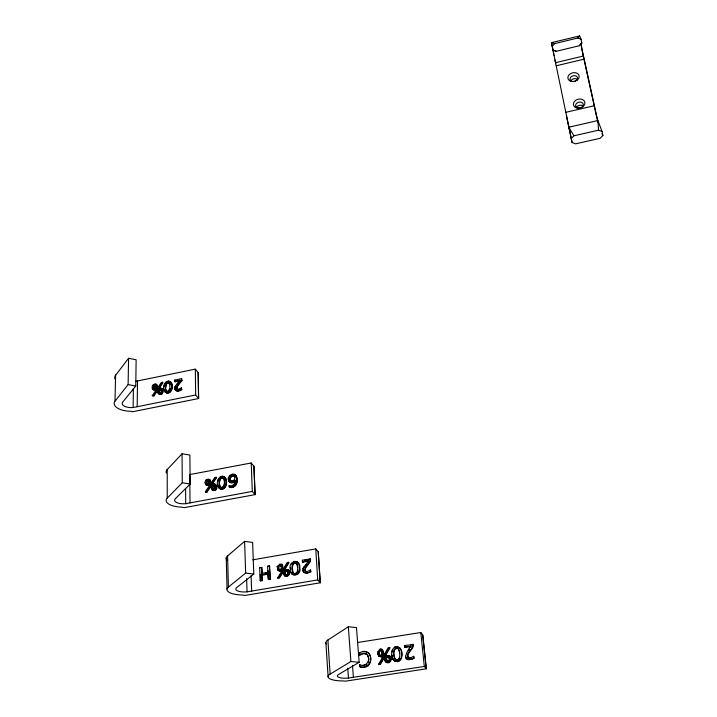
<?xml version="1.0" encoding="UTF-8"?>
<svg xmlns="http://www.w3.org/2000/svg" width="717" height="717" viewBox="0 0 717 717"><rect width="100%" height="100%" fill="white"/><g stroke="black" fill="none" stroke-linecap="round" stroke-linejoin="round"><path stroke-width="1.08" d="M290.286 568.895C288.135 560.479 300.638 558.597 299.823 567.721C301.982 576.127 289.462 578.001 290.286 568.895L290.681 569.316L290.286 567.389M379.051 654.191L379.786 655.338L378.854 651.995L379.544 650.561L380.87 650.364L382.134 651.968L382.071 654.979L381.408 650.821L381.749 651.188M379.392 654.558L379.427 651.502L381.211 650.74L380.87 650.364M389.367 659.801L388.784 656.871L386.902 656.602L386.221 658.045L386.822 661.038L388.363 661.934L389.698 660.169L389.367 659.801L388.031 661.567L386.822 661.038M137.189 406.709L137.521 380.96M128.576 358.276L128.119 384.581L114.397 402.004A16.984 7.869 0.2 0 0 128.881 411.208L131.489 411.271L132.036 411.845L198.654 398.527L195.669 394.977L133.129 407.525A8.936 4.141 0.2 0 1 124.408 406.18A8.936 4.141 0.2 0 1 122.777 401.995L135.773 386.033L136.131 359.791L128.576 358.276L114.998 376.067A16.787 8.057 0.5 0 0 115.025 378.961M133.129 407.525L133.407 388.497M293.934 573.475C298.98 574.039 298.2 565.856 296.264 563.042L297.071 564.01C291.747 558.812 290.053 571.727 294.337 573.896L293.441 573.134L293.845 573.546M295.78 562.693L296.175 563.114C291.281 562.486 292.106 570.149 293.423 573.017L293.029 572.596M115.007 400.955L115.598 375M229.153 486.96C235.705 488.501 238.886 479.825 235.49 475.219C239.559 479.601 236.368 489.048 229.583 487.426L229.117 485.561C232.631 486.942 235.741 483.715 234.997 480.22L235.293 482.864L234.862 482.389M410.321 657.991L410.635 658.358L409.515 658.358L408.305 657.606L410.321 657.991L413.664 656.306L414.148 658.358C401.108 663.718 406.037 652.049 410.724 646.232L404.63 647.182L404.469 645.533L413.135 644.601L412.884 647.317L408.063 654.245L408.009 657.247C405.688 652.784 412.185 649.925 412.992 645.874L412.822 644.216M219.841 488.707L219.402 488.241C225.371 490.894 227.952 481.197 224.771 477.37C229.485 481.268 224.493 493.457 218.748 487.605C214.724 483.446 219.76 472.127 225.21 477.845M286.925 570.472L287.75 571.592L287.589 574.371L286.549 575.204L285.509 574.442L285.644 571.619L286.728 570.831L287.813 571.306L286.325 570.409L285.241 571.198L284.963 573.071L286.334 575.554L285.447 574.729M281.127 566.17L281.369 569.352L279.729 570.123L278.492 568.599L278.635 565.794L279.72 565.005L281.539 566.591L280.804 565.471L281.207 565.892M279.729 570.123L278.904 569.02L278.805 567.004L279.487 565.686L280.723 565.489L280.32 565.059M386.194 662.257C381.686 658.941 388.166 651.914 390.774 657.426C392.755 660.572 388.515 664.919 385.863 661.89L386.669 662.607M385.154 660.859L385.495 661.217L384.895 657.91M386.338 662.248C390.093 663.969 392.253 658.439 389.743 656.019L390.075 656.387M223.229 477.827L224.027 478.795C219.832 474.071 217.574 483.876 219.931 486.646C224.313 490.078 225.514 480.91 223.596 478.32M223.659 478.302C218.837 476.455 218.353 485.705 221.186 487.91L220.755 487.443M377.465 653.366C383.532 638.112 386.606 667.186 377.465 653.366L378.827 656.18L378.486 655.813M377.805 653.734L377.536 651.852M379.302 656.53L378.961 656.163C382.69 657.874 384.841 652.38 382.367 649.969L382.708 650.337M164.838 391.59C170.037 395.56 174.043 385.916 170.7 382.161C174.769 385.674 170.763 396.187 165.295 392.109C160.832 388.435 165.986 377.232 171.148 382.681M228.606 480.668L229.377 481.707C225.505 477.925 232.514 471.024 235.92 475.694M214.284 484.817L214.724 485.284L213.558 485.49L212.886 486.718L213.218 489.218L212.483 488.107L212.689 485.517L213.72 484.773L215.467 486.296L214.733 485.176L215.172 485.651M310.165 558.884L309.825 561.384L305.101 567.819L304.716 569.612L305.325 570.992L305.487 568.24L310.21 561.814L310.542 559.314L310.165 558.884L302.377 560.228L302.457 561.743L308.149 560.766C307.324 564.772 300.163 568.043 303.999 572.381L303.228 571.404M170.028 388.426C168.235 367.839 160.796 401.681 170.028 388.426L170.476 388.946M208.262 479.969L208.701 480.444L207.536 480.65L206.863 481.869L207.195 484.351L206.451 483.249L206.666 480.668L207.697 479.924L209.14 480.802L209.463 483.231M169.83 383.64L170.287 384.16C166.667 379.365 163.619 389.896 167.169 391.921L165.959 390.693M395.667 661.603L395.345 661.244C402.389 662.714 403.178 652.04 399.754 648.007C404.397 652.013 401.78 665.34 394.449 660.724L394.771 661.092C388.354 657.319 392.611 641.348 400.077 648.374M212.779 488.752L213.791 489.155L214.795 488.376L215.019 485.83M209.14 480.802L208.701 480.336L208.755 483.509L207.76 484.289L206.747 483.885M284.317 575.016L283.78 571.897C284.156 569.71 287.374 568.581 288.736 570.508L288.342 570.087C292.572 573.224 286.244 579.65 283.905 574.595L283.78 571.897M283.905 574.595C285.698 578.323 290.932 574.254 288.951 571.028L289.354 571.449M277.174 566.475C280.374 581.792 287.714 556.562 277.174 566.475L277.587 566.896M277.909 570.096C280.625 572.13 283.717 568.303 282.328 565.605L282.731 566.027M158.968 392.181L159.685 393.274L158.878 391.383L159.622 389.358L160.725 389.152L161.845 390.568M159.425 392.692L159.676 390.335L160.653 389.636L161.585 389.985L160.725 389.152M153.429 387.888L154.146 388.981L153.429 386.212L154.666 384.841L156.046 385.71L155.186 384.868M153.886 388.408L154.137 386.06L155.643 385.387M159.228 392.755L160.169 393.104L161.119 392.369L161.388 390.048M230.632 480.587L231.833 481.501C226.814 479.476 232.953 471.938 235.077 477.423M231.062 481.062C228.875 478.857 231.896 474.233 234.513 476.464M358.966 655.141L363.08 653.25L366.387 654.038L363.429 653.617L359.325 655.499L358.832 653.42C372.768 643.803 376.022 671.13 360.23 666.971L359.728 664.713C366.073 667.742 371.012 660.196 367.454 655.006L368.825 658.681L368.421 662.338M212.34 489.962L211.345 488.653C212.205 475.183 222.754 493.601 211.891 489.496L212.725 490.24M211.345 488.653L211.793 489.119L211.3 486.18M212.286 489.774C215.369 491.055 217.645 486.655 215.611 484.432M205.125 482.604C204.56 479.467 209.472 477.567 210.565 480.901C212.286 484.351 206.846 487.632 205.322 483.787L205.125 482.604L205.573 483.07M205.322 483.787C206.989 487.148 211.784 483.375 210.117 480.435L210.565 480.901M292.921 574.738L292.518 574.317C299.07 577.346 301.418 566.555 297.913 562.576L298.299 562.997M397.46 648.087L398.329 648.858C392.504 645.237 392.432 657.175 395.712 659.81L395.39 659.452C400.669 661.943 400.301 652.667 398.858 649.88L399.79 652.999M394.915 658.851L395.246 659.219C393.741 656.225 392.405 647.72 397.792 648.464M174.688 388.157L175.181 386.329L179.734 380.279L174.715 381.301L174.715 380.037L181.589 378.639L182.037 380.431L177.717 385.97L176.776 388.309L176.92 389.098L178.524 389.304L181.365 387.852L181.813 389.654C179.707 391.527 174.903 391.876 174.688 388.157L175.701 390.299M175.136 388.677L174.814 387.207M176.472 388.569L177.359 389.627L176.472 388.569L176.427 387.055L181.177 380.736L181.589 378.639M359.871 666.613C367.57 669.015 373.736 660.169 369.219 653.743L369.569 654.11M157.731 391.616C162.383 380.171 166.075 400.229 157.892 392.701L157.731 391.616L158.349 393.212M157.892 392.701C159.783 396.107 164.605 391.294 161.97 388.775M152.363 386.167C150.543 391.554 159.291 390.702 157.373 385.773C156.611 383.174 152.936 383.891 152.363 386.167L152.829 386.687M152.846 389.161C155.168 390.702 157.919 387.619 156.915 385.253L157.373 385.773M410.724 646.232L410.832 647.541L410.518 647.164M387.153 661.406L386.562 658.412L387.234 656.969L388.569 656.781L389.707 659.075L389.376 658.708M308.301 562.056L308.149 560.766M579.533 35.958L551.481 42.644L554.08 55.523M553.811 54.142L553.04 50.056M581.846 43.11L579.345 45.736L556.302 51.274L553.04 50.047L551.481 42.644L554.743 43.585L577.803 38.01L579.569 35.85L581.084 39.247L581.846 43.11L581.084 43.782L582.536 51.732L594.393 105.722A36.719 0.887 78.7 0 0 597.888 120.555L602.065 131.507L602.863 135.558L600.174 138.282L575.545 143.848L572.067 142.531L555.281 61.33M153.689 388.462L154.63 388.811L155.571 388.076L155.589 385.19M378.522 664.363L388.211 647.72L389.672 647.487L390.003 647.863L380.315 664.498L378.522 664.363L379.974 664.139L389.672 647.487M378.863 664.722L380.476 661.952M382.089 659.183L383.165 657.328M384.24 655.481L385.316 653.635M386.391 651.789L387.467 649.943M277.631 577.92L287.221 562.513L288.584 562.28L288.987 562.702L279.397 578.108L277.631 577.92L278.985 577.687L288.584 562.28M280.293 574.711L284.246 568.375M231.403 481.035C234.136 481.564 235.992 477.997 234.092 475.989M205.385 491.808L214.786 477.504L216.068 477.262L216.498 477.737L207.105 492.041L205.385 491.808L206.666 491.575L216.068 477.262M205.833 492.274L207.598 489.594M209.355 486.915L210.529 485.131M212.286 482.442L213.46 480.659M293.549 561.536L293.943 561.967L291.676 564.118L291.281 563.687M152.246 395.694L161.343 382.493L162.553 382.251L163.01 382.77L153.904 395.972L152.246 395.694L153.438 395.452L162.553 382.251M232.72 485.472L233.787 485.597L234.746 484.495L234.316 484.02M182.055 453.762L182.261 482.774L166.514 498.88A17.817 7.17 -1.6 0 0 180.989 507.098L184.242 507.645L255.118 494.631L252.294 491.432L185.73 503.684A9.375 3.773 -1.6 0 1 176.696 502.572A9.375 3.773 -1.6 0 1 175.306 498.772L190.184 484.011L189.88 455.071L182.055 453.762L166.505 470.343A17.602 7.412 -1.4 0 0 166.335 473.005M579.345 45.736L581.075 43.387M379.445 654.971L380.333 655.786L379.992 655.419L381.731 654.612M280.965 568.931L279.926 569.764L278.832 569.298M235.427 480.695C234.28 482.684 230.999 483.715 229.413 481.707L232.084 482.254L234.997 480.22M386.293 655.813L386.624 656.18L385.737 657.041L385.396 656.682M156.091 389.654L155.571 388.076M305.917 564.557L306.302 564.978L304.447 567.084L304.053 566.654M212.635 484.369L213.074 484.844L212.25 485.597L211.811 485.131M253.782 574.066L245.653 573.062L227.54 587.788A18.633 6.417 -3.1 0 0 241.763 594.985L245.097 595.424L320.302 582.769L317.712 579.919L247.06 591.848A9.805 3.379 -3.1 0 1 237.766 590.969A9.805 3.379 -3.1 0 1 236.718 587.573L253.782 574.066L252.635 542.446L244.605 541.353L226.76 556.652A18.4 6.713 -2.9 0 0 226.975 560.228M552.26 46.202L554.743 43.585M572.067 142.531L571.252 138.506L573.905 135.791L598.57 130.18L602.065 131.507M359.154 662.284L350.909 661.513L329.049 674.796A19.61 5.557 -4.6 0 0 342.332 680.908L345.603 681.15L426.292 668.818L424.303 666.443L348.471 678.058A10.316 2.922 -4.6 0 1 339.007 677.431A10.316 2.922 -4.6 0 1 338.63 674.455L359.154 662.284L356.474 627.617L348.337 626.748L326.844 640.729A19.341 5.915 -4.6 0 0 326.387 643.929M159.649 389.295L158.762 389.098M295.153 573.618L296.184 573.842L297.17 572.973L296.775 572.551M303.614 571.96L306.661 573.403L310.972 571.906L310.497 569.943L307.333 571.548L305.478 571.225L305.863 571.646L304.94 570.562M359.325 655.499L359.19 653.787L360.203 653.151L359.844 652.784M181.365 387.852L181.374 389.134L178.309 390.433L176.221 390.389L174.939 389.331M310.497 569.943L310.586 571.476L308.875 572.399L306.276 572.982L304.133 572.408L304.519 572.829M413.664 656.306L413.834 657.991L412.024 658.959L409.246 659.55L406.324 658.367L406.638 658.735M154.11 385.029L156.889 385.011L156.431 384.491M286.71 569.961L285.142 569.952M398.948 647.209L399.27 647.585L394.995 646.788M555.558 62.675L583.423 56.025M556.195 65.794L584.113 59.144M565.749 112.345L594.393 105.722M135.513 381.372L195.329 369.13L198.17 372.634L198.654 398.527M174.715 381.301L175.163 381.829L180.182 380.808L179.734 380.279M255.118 494.631L253.935 466.184L251.237 462.985L189.754 474.573L190.041 502.886M216.498 477.737L214.786 477.504M252.725 559.843L315.767 548.899L318.24 551.776L320.302 582.769M261.714 573.385L267.88 572.327L267.62 566.215L269.458 565.901L270.426 579.3L268.588 579.614L267.934 573.708L261.768 574.765L262.413 580.662L260.146 580.564L259.644 567.586L261.893 567.694L262.135 573.797L261.472 567.272M261.893 567.694L259.644 567.586M269.87 566.322L267.62 566.215M304.707 560.327L306.652 559.986M308.597 559.654L310.542 559.314M302.457 561.743L302.852 562.173L308.525 561.196M265.218 573.277L267.271 572.919M262.189 575.177L268.355 574.129M260.146 580.564L262.413 580.662M267.934 573.708L268.167 579.202L270.426 579.3M357.425 642.54L420.798 632.511L422.788 635.047L426.292 668.818M411.047 644.924L413.135 644.601M411.038 646.609L404.63 647.182M169.427 381.238L169.875 381.767L167.814 381.175M368.359 652.793L368.708 653.16L366.468 652.04L363.214 651.636M297.197 561.868L297.582 562.289L294.544 561.25M362.668 665.439L364.568 665.403L364.209 665.044M396.268 660.205L397.577 660.384L397.254 660.016M162.436 389.295L160.223 388.39M281.718 564.673L282.131 565.095L279.702 564.136M381.901 649.611L382.242 649.987L380.162 649.342M182.261 482.774L190.184 484.011M128.119 384.581L135.773 386.033M224.125 476.733L224.555 477.208L222.566 476.16M553.013 50.145L556.302 51.274M577.803 38.01L581.084 39.247M209.203 479.601L210.027 480.058L209.194 479.306M366.028 653.671L367.803 655.374M359.728 664.713L360.23 666.971M228.947 481.232L229.843 482.183M365.276 664.776L366.539 664.695L366.19 664.336M284.524 575.527L285.357 576.262M277.3 569.164L278.321 570.517M206.666 491.575L207.105 492.041M287.15 574.935L287.553 575.348L287.589 574.371M284.291 570.768L284.694 571.18L284.676 570.311M287.902 572.56L288.297 572.982L288.153 572.014M212.734 489.944L213.182 490.41M207.778 485.077L208.226 485.543M291.192 572.695L292.195 574.03L291.801 573.609M287.911 569.764L288.315 570.185L287.436 569.567M206.702 485.077L207.15 485.543M205.869 484.629L206.702 485.373M206.415 481.403L206.863 481.869M212.483 488.107L212.931 488.573M213.227 489.111L213.666 489.577M208.324 484.038L208.764 484.504L208.755 483.509M208.844 484.674L209.283 485.14M213.809 489.953L214.258 490.419M206.344 482.371L206.792 482.846M211.148 487.461L211.596 487.927M290.743 571.601L291.595 573.107M206.451 483.249L206.899 483.715M207.096 480.175L207.536 480.65M214.795 488.376L215.234 488.842L215.064 487.623M212.447 486.251L212.886 486.718M215.324 489.209L215.772 489.684M206.666 480.668L207.114 481.134M209.651 483.921L210.099 484.387M214.365 488.904L214.804 489.37M214.885 489.55L215.324 490.016M205.788 480.282L206.236 480.757M212.375 487.228L212.815 487.694M209.274 484.342L209.722 484.809M210.314 481.618L210.762 482.084M215.136 486.709L215.575 487.175M213.119 485.024L213.558 485.49M208.988 480.973L209.427 481.448M207.697 479.924L208.145 480.399M212.187 484.71L212.626 485.176M209.095 481.842L209.534 482.317M210.162 482.873L210.61 483.348M212.689 485.517L213.128 485.983M215.7 488.788L216.149 489.254M206.613 479.53L207.052 480.005M216.364 486.484L216.803 486.951M213.729 483.966L214.168 484.432M213.72 484.773L214.159 485.239M216.211 487.748L216.651 488.214M217.816 485.776L219.187 488.071L218.748 487.605M297.376 571.055L297.77 571.476L297.537 570.069M220.155 488.644L220.585 489.111M218.21 486.771L218.649 487.237M216.158 485.284L216.597 485.759M214.786 483.975L215.225 484.441M221.275 487.587L221.714 488.053M219.626 485.992L220.065 486.467M219.931 486.646L220.737 487.605M221.911 488.752L222.351 489.218M217.574 484.62L218.255 486.243M220.988 488.815L221.428 489.281M222.485 487.363L223.435 487.497L222.996 487.022M221.885 487.551L222.324 488.017M222.835 488.465L223.265 488.94M219.411 485.167L219.85 485.642M224.376 487.318L224.806 487.784M223.426 486.547L223.865 487.013L223.776 485.92M217.708 480.668L218.138 481.143M223.65 487.99L224.089 488.456M219.492 479.816L219.931 480.291M302.977 570.741L303.614 571.825M224.995 486.44L225.425 486.915M219.312 480.731L219.752 481.206M218.049 479.53L218.488 480.005M297.277 565.22L297.869 567.246M302.941 568.841L303.336 569.271L303.309 567.801M219.76 479.046L220.2 479.521M225.488 485.418L225.927 485.884M224.215 484.244L224.645 484.719L224.322 479.449M218.542 478.508L218.981 478.983M221.069 477.603L221.499 478.078M226.025 483.034L226.455 483.5M220.549 477.934L220.979 478.409M225.837 484.28L226.267 484.755M220.11 478.418L220.549 478.893M222.781 477.513L223.22 477.988M222.27 477.379L222.7 477.854M226.061 481.681L226.491 482.147M224.107 479.816L224.538 480.282M230.677 487.013L231.107 487.488M221.67 477.405L222.109 477.881M229.117 485.561L229.583 487.426M220.728 476.5L221.159 476.975M223.39 476.33L223.821 476.805M225.703 479.198L226.133 479.673M225.954 480.363L226.384 480.829M231.923 486.897L232.353 487.372M230.605 482.263L231.035 482.738M234.047 486.072L234.468 486.547M228.4 480.005L229.037 481.143M229.978 482.057L230.399 482.532M233.052 486.583L233.482 487.049M225.308 478.203L225.738 478.678M230.139 479.763L230.569 480.238M389.277 655.661L389.609 656.028L388.748 655.437M153.438 395.452L153.904 395.972M228.365 478.338L228.786 478.813L228.553 477.495M232.084 482.254L232.514 482.72M234.889 485.373L235.319 485.848M233.894 484.638L234.316 485.113M302.377 560.228L302.852 562.173M231.313 482.326L231.734 482.801M228.311 479.243L228.831 480.48M233.357 485.122L233.787 485.597M232.398 481.035L233.787 481.161L234.593 480.507L234.172 480.031M235.597 484.486L236.027 484.952M392.943 658.923L393.965 660.303L393.633 659.936M229.951 478.58L230.372 479.055M232.935 482.003L233.357 482.469M230.524 476.491L230.946 476.966M234.387 480.982L234.817 481.457M392.02 656.324L392.351 656.691L392.127 655.123M236.153 483.428L236.574 483.903M229.377 475.971L229.807 476.447M230.076 477.441L230.507 477.916M233.706 481.582L234.127 482.048M392.405 657.722L393.274 659.29M154.621 389.528L155.087 390.039M231.241 475.801L231.663 476.276M153.617 389.546L154.083 390.066M152.354 388.408L153.313 389.672M153.205 389.403L153.671 389.923M236.529 482.227L236.951 482.702M229.978 475.335L230.408 475.81M156.046 388.829L156.503 389.34M232.263 474.233L232.693 474.708L231.421 474.466M233.249 475.47L233.67 475.945M236.771 479.404L237.202 479.879M153.429 386.212L153.895 386.732M160.169 393.821L160.626 394.341M155.159 388.569L155.616 389.08M232.738 475.389L233.168 475.873M153.339 387.099L153.805 387.619M232.183 475.443L232.613 475.918M159.156 393.848L159.622 394.359M158.385 393.454L159.201 394.216M236.735 480.883L237.166 481.358M156.906 387.476L157.364 387.996M234.092 474.287L235.266 475.12L234.844 474.645M236.413 476.948L236.834 477.423M158.394 389.483L158.86 390.003M161.603 393.122L162.06 393.642M398.5 659.434L398.822 659.801L397.935 659.819M158.968 390.496L159.425 391.007M154.092 385.083L154.549 385.603M160.707 392.862L161.639 393.956M236.664 478.087L237.085 478.562M153.232 384.823L153.689 385.343M156.405 388.435L156.871 388.946M153.68 385.54L154.137 386.06M158.878 391.383L159.344 391.903M233.697 475.667L234.118 476.142M160.196 389.116L160.653 389.636M155.67 384.097L156.127 384.617M162.463 391.769L162.92 392.289M157.077 386.329L157.534 386.848M398.957 658.887L399.279 659.255L399.306 658.161M159.183 388.784L160.079 389.878M154.684 384.115L155.141 384.635M161.388 391.688L161.845 392.208M161.961 392.728L162.418 393.248M236.018 475.989L236.449 476.464M154.666 384.841L155.123 385.361M159.21 389.815L159.676 390.335M391.849 651.628L392.181 651.995L392.154 650.283M161.621 388.524L162.078 389.044M162.463 389.537L162.92 390.057M161.208 388.372L161.666 388.892M162.634 390.622L163.091 391.132M156.082 384.24L156.539 384.769M163.799 388.901L164.462 390.469L164.005 389.949M166.909 392.638L167.366 393.158M166.129 392.504L166.586 393.024M165.439 392.154L165.896 392.665M163.799 386.454L164.256 386.974L164.014 385.307M168.638 392.289L169.095 392.808M167.769 391.473L168.226 391.993M165.51 389.358L165.968 389.878M167.204 391.518L167.661 392.038M165.699 390.111L166.156 390.631M167.769 392.566L168.226 393.077M170.108 391.213L170.556 391.724M169.239 390.532L169.696 391.043M161.343 382.493L161.8 383.012M169.418 391.84L169.875 392.36M168.334 391.285L168.791 391.805M164.847 383.326L165.295 383.846M165.708 384.491L166.156 385.02M169.839 389.25L170.028 390.478L169.579 389.958M170.709 390.406L171.157 390.917M165.51 385.334L165.968 385.854M166.729 382.761L167.186 383.29M171.542 388.417L171.99 388.937M166.317 383.21L166.765 383.729M165.448 382.528L165.905 383.048M171.193 389.456L171.641 389.976M165.968 383.792L166.425 384.312M170.019 384.393L170.476 384.912M405.428 656.189L406.198 658.125L405.885 657.758M167.796 382.26L168.253 382.779M166.927 381.453L167.384 381.973M171.748 387.279L172.197 387.798M167.222 382.448L167.679 382.968M166.138 381.901L166.595 382.421M171.533 383.801L171.981 384.33M168.656 381.103L169.113 381.623M176.839 390.523L177.287 391.043M171.739 384.85L172.188 385.37M174.751 388.793L175.199 389.313M176.221 390.389L176.669 390.908M169.239 382.609L170.028 383.568M175.683 390.138L176.131 390.657M168.836 382.331L169.284 382.86M171.811 386.051L172.259 386.571M168.352 382.215L168.809 382.735M176.427 387.055L176.875 387.574M175.181 386.329L175.629 386.848M176.328 387.789L176.776 388.309M177.61 389.358L178.058 389.878M178.309 390.433L178.757 390.953M170.099 381.596L170.556 382.116M171.184 382.905L171.632 383.434M177.529 390.541L177.977 391.061M176.74 386.275L177.189 386.795M178.524 389.304L178.972 389.824M178.013 384.572L178.461 385.101M177.018 384.115L177.466 384.644M181.374 389.134L181.813 389.654M177.278 385.45L177.717 385.97M178.434 382.627L178.883 383.147M174.715 380.037L175.163 381.829M177.61 383.523L178.058 384.043M179.062 381.785L179.51 382.313M408.484 650.328L408.807 650.695L409.398 649.217M181.598 379.902L182.037 380.431M181.177 380.736L181.625 381.265M407.695 656.88L408.618 657.973M397.998 648.482L399.181 650.256M164.811 391.365L165.295 392.109M573.905 135.791L568.814 127.205L566.466 115.804M602.002 133.72L602.863 135.558M297.412 564.736L297.672 565.65M597.844 122.437L582.545 52.637M571.252 138.506L568.814 127.205L597.888 120.555L598.57 130.18M554.985 59.887L555.747 63.67M554.089 55.487L555.227 61.133M581.801 48.873L582.356 51.696M581.272 46.148L581.621 47.967M277.461 568.294L277.712 569.585M303.255 570.4L303.372 571.162M152.658 387.852L152.82 388.919M422.707 634.948L426.248 668.396M420.798 632.511L424.303 666.443M352.495 665.34L353.382 677.305M348.337 626.748L350.909 661.513M347.763 668.271L348.471 678.058M327.893 639.905L330.116 674.007M325.921 642.907L328.108 676.848M318.24 551.776L320.203 582.661M315.767 548.899L317.712 579.919M269.458 565.901L270.013 578.888M268.212 570.714L268.292 572.749M261.768 574.765L261.992 580.25M260.316 574.496L260.576 580.976M253.935 466.184L255.01 494.515M251.237 462.985L252.294 491.432M251.093 575.643L251.64 591.077M246.621 578.628L247.06 591.848M244.605 541.353L245.653 573.062M227.594 555.747L228.4 586.918M226.24 557.871L227.02 588.962M198.17 372.634L198.546 398.383M195.329 369.13L195.669 394.977M185.604 488.447L185.73 503.684M167.222 469.348L167.231 497.921M576.45 107.559A3.89 3.011 -14.5 0 1 579.91 105.247A3.89 3.011 -14.5 0 1 583.539 106.672M570.75 81.129A3.836 2.931 -15 0 1 574.012 78.7A3.836 2.931 -15 0 1 577.705 79.874M571.79 81.335A3.845 2.913 -14.9 0 0 577.588 78.305A3.845 2.913 -14.9 0 0 572.032 76.199A3.845 2.913 -14.9 0 0 571.79 81.335M578.09 108.061A3.908 2.993 -14.5 0 0 583.244 104.198A3.908 2.993 -14.5 0 0 576.997 102.988A3.908 2.993 -14.5 0 0 578.09 108.061M577.14 108.061A5.861 4.49 -14.5 0 0 584.875 102.253A5.861 4.49 -14.5 0 0 575.491 100.443A5.861 4.49 -14.5 0 0 577.14 108.061M570.499 81.182A5.79 4.374 -14.9 0 0 579.219 76.62A5.79 4.374 -14.9 0 0 570.849 73.466A5.79 4.374 -14.9 0 0 570.499 81.182"/></g></svg>
